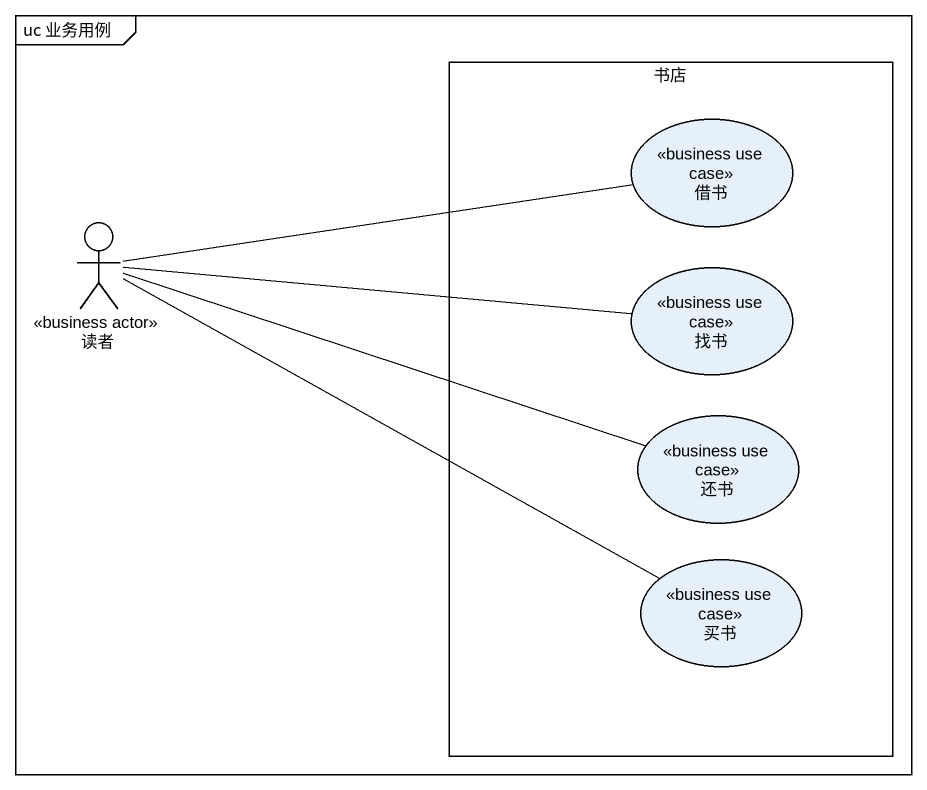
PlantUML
@startuml
mainframe uc 业务用例
rectangle 书店 {
  usecase 借书 <<business use case>>
  usecase 找书 <<business use case>>
  usecase 还书 <<business use case>>
  usecase 买书 <<business use case>>
}
actor 读者 <<business actor>>
读者 -right- 借书
读者 -right- 找书
读者 -right- 还书
读者 -right- 买书
@enduml
